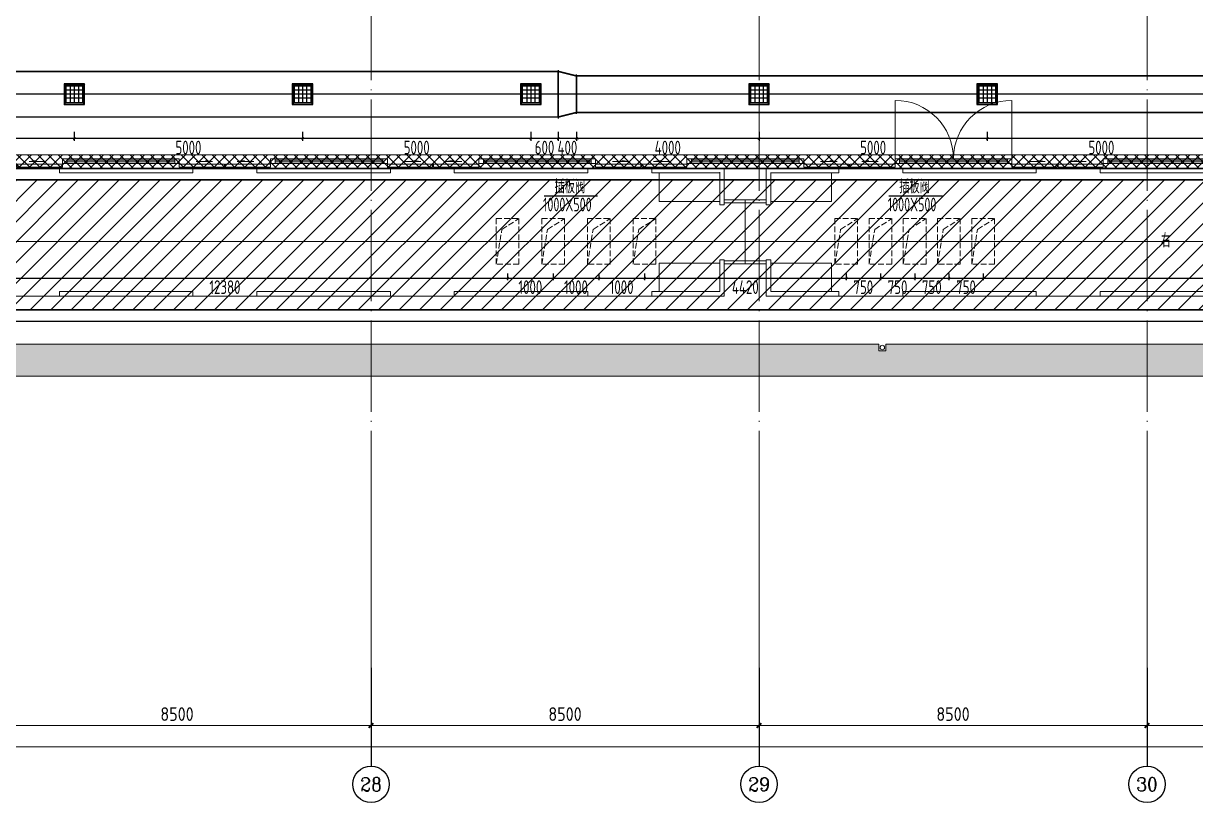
# Model space of a CAD drawing. Extents: x 4 to 13611208, y -605838 to 574722.
# Drawn here: x 13335282 to 13360960, y -28853 to -11785 of the extents above; entities that cross this region are included whole.
import ezdxf
from ezdxf.enums import TextEntityAlignment as Align

# ---------------------------------------------------------------- set-up
doc = ezdxf.new("R2010")
doc.units = 0
doc.header["$LTSCALE"] = 1000
doc.header["$MEASUREMENT"] = 0
for name, pattern in [('CENTER2', [28.575, 19.05, -3.175, 3.175, -3.175]), ('DASH', [0.35, 0.25, -0.1]), ('DOTE', [2.42, 2, -0.2, 0.02, -0.2])]:
    doc.linetypes.add(name, pattern=pattern)
for name, color, linetype in [('AXIS', 3, 'Continuous'), ('AXIS_TEXT', 7, 'Continuous'), ('DUCT-D-S中心线', 5, 'CENTER2'), ('DUCT-D-S标注', 7, 'Continuous'), ('DUCT-D-S法兰', 2, 'Continuous'), ('DUCT-D-S管', 130, 'Continuous'), ('DUCT-D-S管端线', 2, 'Continuous'), ('DUCT-D-S风口', 7, 'Continuous'), ('SDF-标注', 7, 'Continuous')]:
    doc.layers.add(name, color=color, linetype=linetype)
for name, color, linetype, lineweight in [('PSD', 8, 'Continuous', 5), ('SDF-风管', 3, 'Continuous', 20), ('STRAIN', 8, 'Continuous', 5), ('建筑底图', 8, 'Continuous', 13)]:
    doc.layers.add(name, color=color, linetype=linetype, lineweight=lineweight)
doc.styles.add('67', font='gbenor.shx', dxfattribs={"width": 0.7, "bigfont": 'hztxt.shx'})
doc.styles.add('_TCH_AXIS', font='COMPLEX', dxfattribs={"bigfont": 'GBCBIG'})
doc.styles.add('C', font='HZTXT_E', dxfattribs={"width": 0.7, "bigfont": 'HZTXT'})
doc.styles.add('COMPLEX', font='hztxt_e.shx', dxfattribs={"width": 0.6, "bigfont": 'HZTXT.shx'})
doc.styles.add('DIM_FONT', font='gbenor.shx', dxfattribs={"bigfont": 'gbcbig.shx'})
doc.styles.add('du', font='gbenor.shx', dxfattribs={"width": 0.8, "bigfont": 'hztxt.shx'})
doc.dimstyles.new('67', dxfattribs={"dimscale": 100, "dimtxt": 3, "dimasz": 0.5, "dimexe": 0.5, "dimexo": 2, "dimgap": 0.5, "dimtad": 2, "dimdec": 0, "dimrnd": 5, "dimzin": 0, "dimdsep": 46, "dimtxsty": 'du', "dimblk": 'ARCHTICK', "dimcen": 0, "dimdle": 0.5, "dimclrd": 256, "dimclre": 256, "dimclrt": 256, "dimazin": 0, "dimtfac": 1, "dimtdec": 0, "dimtix": 1, "dimtmove": 2, "dimatfit": 3, "dimfxl": 100, "dimtolj": 1, "dimtzin": 0, "dimlwd": -1, "dimlwe": -1, "dimarcsym": 0})
doc.dimstyles.new('_TCH_ARCH&&100', dxfattribs={"dimtxt": 300, "dimasz": 100, "dimexe": 100, "dimexo": 100, "dimgap": 100, "dimtad": 1, "dimdec": 0, "dimzin": 0, "dimdsep": 46, "dimtxsty": 'DIM_FONT', "dimblk": 'ARCHTICK', "dimcen": 0.09, "dimclrd": 3, "dimclre": 3, "dimclrt": 7, "dimaunit": 1, "dimazin": 2, "dimtfac": 1, "dimtdec": 0, "dimtix": 1, "dimtmove": 2, "dimatfit": 3, "dimfxl": 1, "dimtolj": 1, "dimtzin": 0, "dimlwd": 18, "dimlwe": 18, "dimarcsym": 0})

# ---------------------------------------------------------------- blocks, each defined once
blk = doc.blocks.new('A$C6AAC3FDD')
at = {"layer": 'STRAIN'}
for p, q in [((24861, 2800), (46741, 2800)), ((32176, 2700), (32176, 2800)), ((32176, 2800), (32176, 2700)), ((32176, 2700), (35101, 2700)), ((35101, 2800), (35101, 2700)), ((35101, 2700), (35101, 2800)), ((36501, 2800), (36501, 2700)), ((36501, 2700), (39426, 2700)), ((39426, 2700), (39426, 2800)), ((39426, 2800), (39426, 2700)), ((40826, 2800), (40826, 2700)), ((40826, 2700), (43751, 2700)), ((43751, 2800), (43751, 2700)), ((43751, 2700), (43751, 2800)), ((45151, 2800), (45151, 2700)), ((45151, 2700), (46641, 2700)), ((45310, 2700), (45310, 2073)), ((46641, 2700), (46641, 2000)), ((46641, 2700), (46641, 2699)), ((46641, 2700), (46641, 2699)), ((46741, 2799), (46741, 2800)), ((46741, 2799), (46741, 2000)), ((47661, 2800), (69541, 2800)), ((47661, 2800), (47661, 2000)), ((47762, 2700), (47761, 2699)), ((47761, 2699), (47761, 2000)), ((47762, 2700), (49251, 2700)), ((49087, 2073), (49087, 2700)), ((49251, 2800), (49251, 2700)), ((50651, 2800), (50651, 2700)), ((50651, 2700), (53576, 2700)), ((53576, 2700), (53576, 2800)), ((53576, 2800), (53576, 2700)), ((54976, 2700), (54976, 2800)), ((54976, 2800), (54976, 2700)), ((54976, 2700), (57901, 2700)), ((45310, 2073), (46641, 2073)), ((46741, 2093), (47201, 2093)), ((47201, 2093), (47201, 691)), ((47201, 2093), (47201, 691)), ((47201, 2093), (47201, 691)), ((47201, 2093), (47201, 691)), ((47661, 2093), (47201, 2093)), ((47761, 2073), (49087, 2073)), ((49087, 2073), (49087, 2073)), ((46641, 2000), (46741, 2000)), ((46741, 2026), (47201, 2026)), ((47661, 2026), (47201, 2026)), ((47761, 2000), (47661, 2000)), ((46641, 800), (46641, 84)), ((46641, 800), (46741, 800)), ((46741, 800), (46741, 0)), ((47661, 800), (47661, 0)), ((47761, 800), (47661, 800)), ((47761, 800), (47761, 100)), ((45310, 727), (46641, 727)), ((45310, 100), (45310, 727)), ((46741, 758), (47201, 758)), ((46741, 691), (47201, 691)), ((47661, 758), (47201, 758)), ((47661, 691), (47201, 691)), ((47761, 727), (49087, 727)), ((49087, 727), (49087, 100)), ((49087, 727), (49087, 727)), ((32176, 100), (35101, 100)), ((32176, 100), (32176, 0)), ((32176, 0), (32176, 100)), ((35101, 0), (35101, 100)), ((35101, 100), (35101, 0)), ((36501, 100), (39426, 100)), ((36501, 0), (36501, 100)), ((39426, 100), (39426, 0)), ((39426, 0), (39426, 100)), ((40826, 100), (43751, 100)), ((40826, 0), (40826, 100)), ((43751, 0), (43751, 100)), ((43751, 100), (43751, 0)), ((45151, 100), (46641, 100)), ((45151, 0), (45151, 100)), ((47762, 100), (47761, 100)), ((47762, 84), (47761, 85)), ((47762, 100), (49251, 100)), ((49251, 0), (49251, 100)), ((50651, 100), (53576, 100)), ((50651, 0), (50651, 100)), ((53576, 100), (53576, 0)), ((53576, 0), (53576, 100)), ((54976, 100), (57901, 100)), ((54976, 100), (54976, 0)), ((54976, 0), (54976, 100)), ((24861, 0), (46741, 0)), ((47661, 0), (69542, 0))]:
    blk.add_line(p, q, dxfattribs=at)
blk = doc.blocks.new('新块')
at = {"layer": 'PSD', "color": 8}
for p, q in [((-1630, 60), (-1270, 60)), ((-1270, 60), (-1418, 34)), ((-1418, 34), (-1418, 60)), ((-730, 60), (-582, 34)), ((-370, 60), (-730, 60)), ((-582, 34), (-582, 60))]:
    blk.add_line(p, q, dxfattribs=at)
for points in [[(-2000, 180), (-1010, 180), (-1010, 120), (-2000, 120)], [(0, 180), (-990, 180), (-990, 120), (0, 120)]]:
    blk.add_lwpolyline(points, close=True, dxfattribs=at)
for points in [[(-1418, 34), (-1418, 60), (-1270, 60)], [(-582, 34), (-582, 60), (-730, 60)]]:
    blk.add_solid(points, dxfattribs=at)
blk = doc.blocks.new('PSD')
at = {"layer": 'PSD', "color": 8}
for p, q in [((33323, 4268), (35682, 4268)), ((35682, 4235), (33323, 4235)), ((35682, 4201), (33323, 4201)), ((33323, 4168), (35682, 4168)), ((37883, 4268), (40242, 4268)), ((40242, 4235), (37883, 4235)), ((40242, 4201), (37883, 4201)), ((37883, 4168), (40242, 4168)), ((42443, 4268), (44802, 4268)), ((44802, 4235), (42443, 4235)), ((44802, 4201), (42443, 4201)), ((42443, 4168), (44802, 4168)), ((47003, 4268), (49362, 4268)), ((49362, 4235), (47003, 4235)), ((49362, 4201), (47003, 4201)), ((47003, 4168), (49362, 4168)), ((51462, 4168), (51462, 2888)), ((51563, 4268), (53922, 4268)), ((53922, 4235), (51563, 4235)), ((53922, 4201), (51563, 4201)), ((51563, 4168), (53922, 4168)), ((54022, 4168), (54022, 2888)), ((56123, 4268), (58482, 4268)), ((58482, 4235), (56123, 4235)), ((58482, 4201), (56123, 4201)), ((56123, 4168), (58482, 4168))]:
    blk.add_line(p, q, dxfattribs=at)
for points in [[(33222, 4168), (33323, 4168), (33323, 4268), (33222, 4268)], [(35682, 4168), (35782, 4168), (35782, 4268), (35682, 4268)], [(37782, 4168), (37883, 4168), (37883, 4268), (37782, 4268)], [(40242, 4168), (40342, 4168), (40342, 4268), (40242, 4268)], [(42342, 4168), (42443, 4168), (42443, 4268), (42342, 4268)], [(44802, 4168), (44902, 4168), (44902, 4268), (44802, 4268)], [(46902, 4168), (47003, 4168), (47003, 4268), (46902, 4268)], [(49362, 4168), (49462, 4168), (49462, 4268), (49362, 4268)], [(51462, 4168), (51563, 4168), (51563, 4268), (51462, 4268)], [(53922, 4168), (54022, 4168), (54022, 4268), (53922, 4268)], [(56022, 4168), (56123, 4168), (56123, 4268), (56022, 4268)]]:
    blk.add_lwpolyline(points, close=True, dxfattribs=at)
for centre, start, end in [((51462, 4168), 270, 0), ((54022, 4168), 180, 270)]:
    blk.add_arc(centre, 1280, start, end, dxfattribs=at)
at = {"color": 8}
for p in [(33222, 4168), (37782, 4168), (42342, 4168), (46902, 4168), (51462, 4168), (56022, 4168)]:
    blk.add_blockref('新块', p, dxfattribs=at)
blk = doc.blocks.new('_ArchTick')
at = {"color": 0, "linetype": 'ByBlock', "const_width": 0.4}
blk.add_lwpolyline([(-0.5, -0.5), (0.5, 0.5)], dxfattribs=at)
blk = doc.blocks.new('*D1319')
at = {"layer": 'AXIS', "color": 3, "lineweight": 18}
for p, q in [((13334397, -22465), (13334397, -27264)), ((13342897, -22465), (13342897, -27264)), ((13334397, -27164), (13342897, -27164))]:
    blk.add_line(p, q, dxfattribs=at)
at = {"layer": 'AXIS', "color": 3, "lineweight": 18, "xscale": 100, "yscale": 100, "zscale": 100, "rotation": 180}
blk.add_blockref('_ArchTick', (13334397, -27164), dxfattribs=at)
at = {"layer": 'AXIS', "color": 3, "lineweight": 18, "xscale": 100, "yscale": 100, "zscale": 100}
blk.add_blockref('_ArchTick', (13342897, -27164), dxfattribs=at)
at = {"layer": 'AXIS', "color": 7, "insert": (13338647, -26914), "char_height": 300, "attachment_point": 5, "style": 'DIM_FONT'}
blk.add_mtext('\\A1;8500', dxfattribs=at)
blk = doc.blocks.new('*D1327')
at = {"layer": 'AXIS', "color": 3, "lineweight": 18}
for p, q in [((13342897, -22465), (13342897, -27264)), ((13351397, -22465), (13351397, -27264)), ((13342897, -27164), (13351397, -27164))]:
    blk.add_line(p, q, dxfattribs=at)
at = {"layer": 'AXIS', "color": 3, "lineweight": 18, "xscale": 100, "yscale": 100, "zscale": 100, "rotation": 180}
blk.add_blockref('_ArchTick', (13342897, -27164), dxfattribs=at)
at = {"layer": 'AXIS', "color": 3, "lineweight": 18, "xscale": 100, "yscale": 100, "zscale": 100}
blk.add_blockref('_ArchTick', (13351397, -27164), dxfattribs=at)
at = {"layer": 'AXIS', "color": 7, "insert": (13347147, -26914), "char_height": 300, "attachment_point": 5, "style": 'DIM_FONT'}
blk.add_mtext('\\A1;8500', dxfattribs=at)
blk = doc.blocks.new('*D1326')
at = {"layer": 'AXIS', "color": 3, "lineweight": 18}
for p, q in [((13351397, -22465), (13351397, -27264)), ((13359897, -22465), (13359897, -27264)), ((13351397, -27164), (13359897, -27164))]:
    blk.add_line(p, q, dxfattribs=at)
at = {"layer": 'AXIS', "color": 3, "lineweight": 18, "xscale": 100, "yscale": 100, "zscale": 100, "rotation": 180}
blk.add_blockref('_ArchTick', (13351397, -27164), dxfattribs=at)
at = {"layer": 'AXIS', "color": 3, "lineweight": 18, "xscale": 100, "yscale": 100, "zscale": 100}
blk.add_blockref('_ArchTick', (13359897, -27164), dxfattribs=at)
at = {"layer": 'AXIS', "color": 7, "insert": (13355647, -26914), "char_height": 300, "attachment_point": 5, "style": 'DIM_FONT'}
blk.add_mtext('\\A1;8500', dxfattribs=at)
blk = doc.blocks.new('*D1325')
at = {"layer": 'AXIS', "color": 3, "lineweight": 18}
for p, q in [((13359897, -22465), (13359897, -27264)), ((13368397, -22465), (13368397, -27264)), ((13359897, -27164), (13368397, -27164))]:
    blk.add_line(p, q, dxfattribs=at)
at = {"layer": 'AXIS', "color": 3, "lineweight": 18, "xscale": 100, "yscale": 100, "zscale": 100, "rotation": 180}
blk.add_blockref('_ArchTick', (13359897, -27164), dxfattribs=at)
at = {"layer": 'AXIS', "color": 3, "lineweight": 18, "xscale": 100, "yscale": 100, "zscale": 100}
blk.add_blockref('_ArchTick', (13368397, -27164), dxfattribs=at)
at = {"layer": 'AXIS', "color": 7, "insert": (13364147, -26914), "char_height": 300, "attachment_point": 5, "style": 'DIM_FONT'}
blk.add_mtext('\\A1;8500', dxfattribs=at)
blk = doc.blocks.new('*D1318')
at = {"layer": 'AXIS', "color": 3, "lineweight": 18}
for p, q in [((13300397, -22465), (13300397, -27729)), ((13430397, -22465), (13430397, -27729)), ((13300397, -27629), (13430397, -27629))]:
    blk.add_line(p, q, dxfattribs=at)
at = {"layer": 'AXIS', "color": 3, "lineweight": 18, "xscale": 100, "yscale": 100, "zscale": 100, "rotation": 180}
blk.add_blockref('_ArchTick', (13300397, -27629), dxfattribs=at)
at = {"layer": 'AXIS', "color": 3, "lineweight": 18, "xscale": 100, "yscale": 100, "zscale": 100}
blk.add_blockref('_ArchTick', (13430397, -27629), dxfattribs=at)
at = {"layer": 'AXIS', "color": 7, "insert": (13365397, -27379), "char_height": 300, "attachment_point": 5, "style": 'DIM_FONT'}
blk.add_mtext('\\A1;130000', dxfattribs=at)
blk = doc.blocks.new('_AXISO')
blk.add_circle((0, 0), 0.5)
at = {"layer": 'AXIS_TEXT', "style": 'COMPLEX', "width": 1.041667}
blk.add_attdef('A', text='', height=0.56, dxfattribs=at).set_placement((-0.25, -0.28), (0.25, -0.28), align=Align.FIT)
blk = doc.blocks.new('*D530')
at = {"layer": 'DUCT-D-S标注', "transparency": 16777216}
for p, q in [((13361447, -14304), (13356347, -14304)), ((13356397, -14160), (13356397, -14354)), ((13361397, -14160), (13361397, -14354))]:
    blk.add_line(p, q, dxfattribs=at)
at = {"layer": 'DUCT-D-S标注', "transparency": 16777216, "xscale": 50, "yscale": 50, "zscale": 50, "rotation": 180}
blk.add_blockref('_ArchTick', (13356397, -14304), dxfattribs=at)
at = {"layer": 'DUCT-D-S标注', "transparency": 16777216, "xscale": 50, "yscale": 50, "zscale": 50}
blk.add_blockref('_ArchTick', (13361397, -14304), dxfattribs=at)
at = {"layer": 'DUCT-D-S标注', "transparency": 16777216, "insert": (13358897, -14504), "char_height": 300, "attachment_point": 5, "style": 'du'}
blk.add_mtext('\\A1;5000', dxfattribs=at)
blk = doc.blocks.new('*D531')
at = {"layer": 'DUCT-D-S标注', "transparency": 16777216}
for p, q in [((13356447, -14304), (13351347, -14304)), ((13351397, -14160), (13351397, -14354)), ((13356397, -14160), (13356397, -14354))]:
    blk.add_line(p, q, dxfattribs=at)
at = {"layer": 'DUCT-D-S标注', "transparency": 16777216, "xscale": 50, "yscale": 50, "zscale": 50, "rotation": 180}
blk.add_blockref('_ArchTick', (13351397, -14304), dxfattribs=at)
at = {"layer": 'DUCT-D-S标注', "transparency": 16777216, "xscale": 50, "yscale": 50, "zscale": 50}
blk.add_blockref('_ArchTick', (13356397, -14304), dxfattribs=at)
at = {"layer": 'DUCT-D-S标注', "transparency": 16777216, "insert": (13353897, -14504), "char_height": 300, "attachment_point": 5, "style": 'du'}
blk.add_mtext('\\A1;5000', dxfattribs=at)
blk = doc.blocks.new('*D532')
at = {"layer": 'DUCT-D-S标注', "transparency": 16777216}
for p, q in [((13351447, -14304), (13347349, -14304)), ((13347399, -14160), (13347399, -14354)), ((13351397, -14160), (13351397, -14354))]:
    blk.add_line(p, q, dxfattribs=at)
at = {"layer": 'DUCT-D-S标注', "transparency": 16777216, "xscale": 50, "yscale": 50, "zscale": 50, "rotation": 180}
blk.add_blockref('_ArchTick', (13347399, -14304), dxfattribs=at)
at = {"layer": 'DUCT-D-S标注', "transparency": 16777216, "xscale": 50, "yscale": 50, "zscale": 50}
blk.add_blockref('_ArchTick', (13351397, -14304), dxfattribs=at)
at = {"layer": 'DUCT-D-S标注', "transparency": 16777216, "insert": (13349398, -14504), "char_height": 300, "attachment_point": 5, "style": 'du'}
blk.add_mtext('\\A1;4000', dxfattribs=at)
blk = doc.blocks.new('*D533')
at = {"layer": 'DUCT-D-S标注', "transparency": 16777216}
for p, q in [((13346447, -14304), (13341347, -14304)), ((13341397, -14160), (13341397, -14354)), ((13346397, -14160), (13346397, -14354))]:
    blk.add_line(p, q, dxfattribs=at)
at = {"layer": 'DUCT-D-S标注', "transparency": 16777216, "xscale": 50, "yscale": 50, "zscale": 50, "rotation": 180}
blk.add_blockref('_ArchTick', (13341397, -14304), dxfattribs=at)
at = {"layer": 'DUCT-D-S标注', "transparency": 16777216, "xscale": 50, "yscale": 50, "zscale": 50}
blk.add_blockref('_ArchTick', (13346397, -14304), dxfattribs=at)
at = {"layer": 'DUCT-D-S标注', "transparency": 16777216, "insert": (13343897, -14504), "char_height": 300, "attachment_point": 5, "style": 'du'}
blk.add_mtext('\\A1;5000', dxfattribs=at)
blk = doc.blocks.new('*D534')
at = {"layer": 'DUCT-D-S标注', "transparency": 16777216}
for p, q in [((13341447, -14304), (13336347, -14304)), ((13336397, -14160), (13336397, -14354)), ((13341397, -14160), (13341397, -14354))]:
    blk.add_line(p, q, dxfattribs=at)
at = {"layer": 'DUCT-D-S标注', "transparency": 16777216, "xscale": 50, "yscale": 50, "zscale": 50, "rotation": 180}
blk.add_blockref('_ArchTick', (13336397, -14304), dxfattribs=at)
at = {"layer": 'DUCT-D-S标注', "transparency": 16777216, "xscale": 50, "yscale": 50, "zscale": 50}
blk.add_blockref('_ArchTick', (13341397, -14304), dxfattribs=at)
at = {"layer": 'DUCT-D-S标注', "transparency": 16777216, "insert": (13338897, -14504), "char_height": 300, "attachment_point": 5, "style": 'du'}
blk.add_mtext('\\A1;5000', dxfattribs=at)
blk = doc.blocks.new('*D535')
at = {"layer": 'DUCT-D-S标注', "transparency": 16777216}
for p, q in [((13336447, -14304), (13332348, -14304)), ((13332398, -14160), (13332398, -14354)), ((13336397, -14160), (13336397, -14354))]:
    blk.add_line(p, q, dxfattribs=at)
at = {"layer": 'DUCT-D-S标注', "transparency": 16777216, "xscale": 50, "yscale": 50, "zscale": 50, "rotation": 180}
blk.add_blockref('_ArchTick', (13332398, -14304), dxfattribs=at)
at = {"layer": 'DUCT-D-S标注', "transparency": 16777216, "xscale": 50, "yscale": 50, "zscale": 50}
blk.add_blockref('_ArchTick', (13336397, -14304), dxfattribs=at)
at = {"layer": 'DUCT-D-S标注', "transparency": 16777216, "insert": (13334398, -14504), "char_height": 300, "attachment_point": 5, "style": 'du'}
blk.add_mtext('\\A1;4000', dxfattribs=at)
blk = doc.blocks.new('*D611')
at = {"layer": 'SDF-标注', "ltscale": 0.5, "transparency": 16777216}
for p, q in [((13333457, -17362), (13345937, -17362)), ((13333507, -17260), (13333507, -17412)), ((13345887, -17260), (13345887, -17412))]:
    blk.add_line(p, q, dxfattribs=at)
at = {"layer": 'SDF-标注', "ltscale": 0.5, "transparency": 16777216, "xscale": 50, "yscale": 50, "zscale": 50, "rotation": 180}
blk.add_blockref('_ArchTick', (13333507, -17362), dxfattribs=at)
at = {"layer": 'SDF-标注', "ltscale": 0.5, "transparency": 16777216, "xscale": 50, "yscale": 50, "zscale": 50}
blk.add_blockref('_ArchTick', (13345887, -17362), dxfattribs=at)
at = {"layer": 'SDF-标注', "ltscale": 0.5, "transparency": 16777216, "insert": (13339697, -17562), "char_height": 300, "attachment_point": 5, "style": 'du'}
blk.add_mtext('\\A1;12380', dxfattribs=at)
blk = doc.blocks.new('*D612')
at = {"layer": 'SDF-标注', "ltscale": 0.5, "transparency": 16777216}
for p, q in [((13345837, -17362), (13346937, -17362)), ((13345887, -17260), (13345887, -17412)), ((13346887, -17260), (13346887, -17412))]:
    blk.add_line(p, q, dxfattribs=at)
at = {"layer": 'SDF-标注', "ltscale": 0.5, "transparency": 16777216, "xscale": 50, "yscale": 50, "zscale": 50, "rotation": 180}
blk.add_blockref('_ArchTick', (13345887, -17362), dxfattribs=at)
at = {"layer": 'SDF-标注', "ltscale": 0.5, "transparency": 16777216, "xscale": 50, "yscale": 50, "zscale": 50}
blk.add_blockref('_ArchTick', (13346887, -17362), dxfattribs=at)
at = {"layer": 'SDF-标注', "ltscale": 0.5, "transparency": 16777216, "insert": (13346387, -17562), "char_height": 300, "attachment_point": 5, "style": 'du'}
blk.add_mtext('\\A1;1000', dxfattribs=at)
blk = doc.blocks.new('*D613')
at = {"layer": 'SDF-标注', "ltscale": 0.5, "transparency": 16777216}
for p, q in [((13346837, -17362), (13347937, -17362)), ((13346887, -17260), (13346887, -17412)), ((13347887, -17260), (13347887, -17412))]:
    blk.add_line(p, q, dxfattribs=at)
at = {"layer": 'SDF-标注', "ltscale": 0.5, "transparency": 16777216, "xscale": 50, "yscale": 50, "zscale": 50, "rotation": 180}
blk.add_blockref('_ArchTick', (13346887, -17362), dxfattribs=at)
at = {"layer": 'SDF-标注', "ltscale": 0.5, "transparency": 16777216, "xscale": 50, "yscale": 50, "zscale": 50}
blk.add_blockref('_ArchTick', (13347887, -17362), dxfattribs=at)
at = {"layer": 'SDF-标注', "ltscale": 0.5, "transparency": 16777216, "insert": (13347387, -17562), "char_height": 300, "attachment_point": 5, "style": 'du'}
blk.add_mtext('\\A1;1000', dxfattribs=at)
blk = doc.blocks.new('*D614')
at = {"layer": 'SDF-标注', "ltscale": 0.5, "transparency": 16777216}
for p, q in [((13347837, -17362), (13348937, -17362)), ((13347887, -17260), (13347887, -17412)), ((13348887, -17260), (13348887, -17412))]:
    blk.add_line(p, q, dxfattribs=at)
at = {"layer": 'SDF-标注', "ltscale": 0.5, "transparency": 16777216, "xscale": 50, "yscale": 50, "zscale": 50, "rotation": 180}
blk.add_blockref('_ArchTick', (13347887, -17362), dxfattribs=at)
at = {"layer": 'SDF-标注', "ltscale": 0.5, "transparency": 16777216, "xscale": 50, "yscale": 50, "zscale": 50}
blk.add_blockref('_ArchTick', (13348887, -17362), dxfattribs=at)
at = {"layer": 'SDF-标注', "ltscale": 0.5, "transparency": 16777216, "insert": (13348387, -17562), "char_height": 300, "attachment_point": 5, "style": 'du'}
blk.add_mtext('\\A1;1000', dxfattribs=at)
blk = doc.blocks.new('*D615')
at = {"layer": 'SDF-标注', "ltscale": 0.5, "transparency": 16777216}
for p, q in [((13348837, -17362), (13353357, -17362)), ((13348887, -17260), (13348887, -17412)), ((13353307, -17260), (13353307, -17412))]:
    blk.add_line(p, q, dxfattribs=at)
at = {"layer": 'SDF-标注', "ltscale": 0.5, "transparency": 16777216, "xscale": 50, "yscale": 50, "zscale": 50, "rotation": 180}
blk.add_blockref('_ArchTick', (13348887, -17362), dxfattribs=at)
at = {"layer": 'SDF-标注', "ltscale": 0.5, "transparency": 16777216, "xscale": 50, "yscale": 50, "zscale": 50}
blk.add_blockref('_ArchTick', (13353307, -17362), dxfattribs=at)
at = {"layer": 'SDF-标注', "ltscale": 0.5, "transparency": 16777216, "insert": (13351097, -17562), "char_height": 300, "attachment_point": 5, "style": 'du'}
blk.add_mtext('\\A1;4420', dxfattribs=at)
blk = doc.blocks.new('*D616')
at = {"layer": 'SDF-标注', "ltscale": 0.5, "transparency": 16777216}
for p, q in [((13353257, -17362), (13354107, -17362)), ((13353307, -17260), (13353307, -17412)), ((13354057, -17260), (13354057, -17412))]:
    blk.add_line(p, q, dxfattribs=at)
at = {"layer": 'SDF-标注', "ltscale": 0.5, "transparency": 16777216, "xscale": 50, "yscale": 50, "zscale": 50, "rotation": 180}
blk.add_blockref('_ArchTick', (13353307, -17362), dxfattribs=at)
at = {"layer": 'SDF-标注', "ltscale": 0.5, "transparency": 16777216, "xscale": 50, "yscale": 50, "zscale": 50}
blk.add_blockref('_ArchTick', (13354057, -17362), dxfattribs=at)
at = {"layer": 'SDF-标注', "ltscale": 0.5, "transparency": 16777216, "insert": (13353682, -17562), "char_height": 300, "attachment_point": 5, "style": 'du'}
blk.add_mtext('\\A1;750', dxfattribs=at)
blk = doc.blocks.new('*D617')
at = {"layer": 'SDF-标注', "ltscale": 0.5, "transparency": 16777216}
for p, q in [((13354007, -17362), (13354857, -17362)), ((13354057, -17260), (13354057, -17412)), ((13354807, -17260), (13354807, -17412))]:
    blk.add_line(p, q, dxfattribs=at)
at = {"layer": 'SDF-标注', "ltscale": 0.5, "transparency": 16777216, "xscale": 50, "yscale": 50, "zscale": 50, "rotation": 180}
blk.add_blockref('_ArchTick', (13354057, -17362), dxfattribs=at)
at = {"layer": 'SDF-标注', "ltscale": 0.5, "transparency": 16777216, "xscale": 50, "yscale": 50, "zscale": 50}
blk.add_blockref('_ArchTick', (13354807, -17362), dxfattribs=at)
at = {"layer": 'SDF-标注', "ltscale": 0.5, "transparency": 16777216, "insert": (13354432, -17562), "char_height": 300, "attachment_point": 5, "style": 'du'}
blk.add_mtext('\\A1;750', dxfattribs=at)
blk = doc.blocks.new('*D618')
at = {"layer": 'SDF-标注', "ltscale": 0.5, "transparency": 16777216}
for p, q in [((13354757, -17362), (13355607, -17362)), ((13354807, -17260), (13354807, -17412)), ((13355557, -17260), (13355557, -17412))]:
    blk.add_line(p, q, dxfattribs=at)
at = {"layer": 'SDF-标注', "ltscale": 0.5, "transparency": 16777216, "xscale": 50, "yscale": 50, "zscale": 50, "rotation": 180}
blk.add_blockref('_ArchTick', (13354807, -17362), dxfattribs=at)
at = {"layer": 'SDF-标注', "ltscale": 0.5, "transparency": 16777216, "xscale": 50, "yscale": 50, "zscale": 50}
blk.add_blockref('_ArchTick', (13355557, -17362), dxfattribs=at)
at = {"layer": 'SDF-标注', "ltscale": 0.5, "transparency": 16777216, "insert": (13355182, -17562), "char_height": 300, "attachment_point": 5, "style": 'du'}
blk.add_mtext('\\A1;750', dxfattribs=at)
blk = doc.blocks.new('*D619')
at = {"layer": 'SDF-标注', "ltscale": 0.5, "transparency": 16777216}
for p, q in [((13355507, -17362), (13356357, -17362)), ((13355557, -17260), (13355557, -17412)), ((13356307, -17260), (13356307, -17412))]:
    blk.add_line(p, q, dxfattribs=at)
at = {"layer": 'SDF-标注', "ltscale": 0.5, "transparency": 16777216, "xscale": 50, "yscale": 50, "zscale": 50, "rotation": 180}
blk.add_blockref('_ArchTick', (13355557, -17362), dxfattribs=at)
at = {"layer": 'SDF-标注', "ltscale": 0.5, "transparency": 16777216, "xscale": 50, "yscale": 50, "zscale": 50}
blk.add_blockref('_ArchTick', (13356307, -17362), dxfattribs=at)
at = {"layer": 'SDF-标注', "ltscale": 0.5, "transparency": 16777216, "insert": (13355932, -17562), "char_height": 300, "attachment_point": 5, "style": 'du'}
blk.add_mtext('\\A1;750', dxfattribs=at)
blk = doc.blocks.new('*D620')
at = {"layer": 'SDF-标注', "ltscale": 0.5, "transparency": 16777216}
for p, q in [((13356257, -17362), (13368737, -17362)), ((13356307, -17260), (13356307, -17412)), ((13368687, -17260), (13368687, -17412))]:
    blk.add_line(p, q, dxfattribs=at)
at = {"layer": 'SDF-标注', "ltscale": 0.5, "transparency": 16777216, "xscale": 50, "yscale": 50, "zscale": 50, "rotation": 180}
blk.add_blockref('_ArchTick', (13356307, -17362), dxfattribs=at)
at = {"layer": 'SDF-标注', "ltscale": 0.5, "transparency": 16777216, "xscale": 50, "yscale": 50, "zscale": 50}
blk.add_blockref('_ArchTick', (13368687, -17362), dxfattribs=at)
at = {"layer": 'SDF-标注', "ltscale": 0.5, "transparency": 16777216, "insert": (13362497, -17562), "char_height": 300, "attachment_point": 5, "style": 'du'}
blk.add_mtext('\\A1;12380', dxfattribs=at)
blk = doc.blocks.new('*D673')
at = {"layer": 'DUCT-D-S标注', "transparency": 16777216}
for p, q in [((13346999, -14304), (13346949, -14304)), ((13346999, -14160), (13346999, -14354)), ((13347399, -14304), (13346999, -14304)), ((13347399, -14160), (13347399, -14354)), ((13347399, -14304), (13347449, -14304))]:
    blk.add_line(p, q, dxfattribs=at)
at = {"layer": 'DUCT-D-S标注', "transparency": 16777216, "xscale": 50, "yscale": 50, "zscale": 50}
blk.add_blockref('_ArchTick', (13346999, -14304), dxfattribs=at)
at = {"layer": 'DUCT-D-S标注', "transparency": 16777216, "xscale": 50, "yscale": 50, "zscale": 50, "rotation": 180}
blk.add_blockref('_ArchTick', (13347399, -14304), dxfattribs=at)
at = {"layer": 'DUCT-D-S标注', "transparency": 16777216, "insert": (13347199, -14504), "char_height": 300, "attachment_point": 5, "style": 'du'}
blk.add_mtext('\\A1;400', dxfattribs=at)
blk = doc.blocks.new('*D674')
at = {"layer": 'DUCT-D-S标注', "transparency": 16777216}
for p, q in [((13347049, -14304), (13346347, -14304)), ((13346397, -14160), (13346397, -14354)), ((13346999, -14160), (13346999, -14354))]:
    blk.add_line(p, q, dxfattribs=at)
at = {"layer": 'DUCT-D-S标注', "transparency": 16777216, "xscale": 50, "yscale": 50, "zscale": 50, "rotation": 180}
blk.add_blockref('_ArchTick', (13346397, -14304), dxfattribs=at)
at = {"layer": 'DUCT-D-S标注', "transparency": 16777216, "xscale": 50, "yscale": 50, "zscale": 50}
blk.add_blockref('_ArchTick', (13346999, -14304), dxfattribs=at)
at = {"layer": 'DUCT-D-S标注', "transparency": 16777216, "insert": (13346698, -14504), "char_height": 300, "attachment_point": 5, "style": 'du'}
blk.add_mtext('\\A1;600', dxfattribs=at)
blk = doc.blocks.new('A$C321F08AF')
at = {"layer": '建筑底图', "color": 0, "linetype": 'DASH', "ltscale": 0.5}
for points in [[(-27760, -2450), (-27760, -3450), (-28260, -3450), (-28260, -2450)], [(-26760, -2450), (-26760, -3450), (-27260, -3450), (-27260, -2450)], [(-25760, -2450), (-25760, -3450), (-26260, -3450), (-26260, -2450)], [(-24760, -2450), (-24760, -3450), (-25260, -3450), (-25260, -2450)], [(-20340, -2450), (-20340, -3450), (-20840, -3450), (-20840, -2450)], [(-19590, -2450), (-19590, -3450), (-20090, -3450), (-20090, -2450)], [(-18840, -2450), (-18840, -3450), (-19340, -3450), (-19340, -2450)], [(-18090, -2450), (-18090, -3450), (-18590, -3450), (-18590, -2450)], [(-17340, -2450), (-17340, -3450), (-17840, -3450), (-17840, -2450)]]:
    blk.add_lwpolyline(points, close=True, dxfattribs=at)
for points in [[(-28260, -3450), (-28133, -2686), (-27760, -2450)], [(-27260, -3450), (-27133, -2686), (-26760, -2450)], [(-26260, -3450), (-26133, -2686), (-25760, -2450)], [(-25260, -3450), (-25133, -2686), (-24760, -2450)], [(-20840, -3450), (-20713, -2686), (-20340, -2450)], [(-20090, -3450), (-19963, -2686), (-19590, -2450)], [(-19340, -3450), (-19213, -2686), (-18840, -2450)], [(-18590, -3450), (-18463, -2686), (-18090, -2450)], [(-17840, -3450), (-17713, -2686), (-17340, -2450)]]:
    blk.add_lwpolyline(points, dxfattribs=at)
blk = doc.blocks.new('$风口$00000107')
for p, q in [((100, 100), (-100, 100)), ((-100, 100), (-88, 88)), ((-100, 100), (-100, -100)), ((88, 88), (-88, 88)), ((-88, 88), (-88, -88)), ((-88, 88), (-80, 80)), ((-80, 80), (80, 80)), ((-80, -80), (-80, 80)), ((80, 40), (-80, 40)), ((-40, 80), (-40, -80)), ((0, 80), (0, -80)), ((40, 80), (40, -80)), ((80, 80), (88, 88)), ((80, 80), (80, -80)), ((100, 100), (88, 88)), ((88, -88), (88, 88)), ((100, -100), (100, 100)), ((-100, -100), (-88, -88)), ((-100, -100), (100, -100)), ((-88, -88), (-80, -80)), ((88, -88), (-88, -88)), ((80, 0), (-80, 0)), ((80, -40), (-80, -40)), ((-80, -80), (80, -80)), ((80, -80), (88, -88)), ((100, -100), (88, -88))]:
    blk.add_line(p, q)

msp = doc.modelspace()

# ---------------------------------------------------------------- hatches: boundary and pattern name
at = {"layer": '建筑底图'}
h = msp.add_hatch(dxfattribs=at)
h.set_pattern_fill('钢筋混凝土', color=8, scale=100, style=0)
h.set_pattern_definition([(45, (793255.26, 9e-08), (-176.7766953, 176.7766953), []), (50, (793255.26, 9e-08), (717.260183, -62.752135), [75, -825]), (355, (793255.26, 9e-08), (-138.751334, 752.192134), [60, -660]), (100.4514, (793315, -5.2), (578.50938, 689.439542), [63.74019, -701.14211]), (46.1842, (793255.26, 200), (1067.24105, -165.519014), [112.5, -1237.5]), (96.6356, (793344.2, 186.2), (934.662706, 974.11787), [95.61029, -1051.713]), (351.1842, (793255.3, 200), (934.661945, 974.1186), [90, -990]), (21, (793355.26, 150), (596.907052, -402.61889), [75, -825]), (326, (793355.26, 150), (243.31533, 725.150045), [60, -660]), (71.4514, (793405, 116.45), (840.22263, 322.530497), [63.74019, -701.14211]), (37.5, (793255.26, 9e-08), (12.1598553, 332.893854), [0, -652, 0, -670, 0, -662.5]), (7.5, (793255.26, 9e-08), (263.069537, 394.411712), [0, -382, 0, -637, 0, -252.5]), (327.5, (793032.26, 9e-08), (533.822436, -22.554872), [0, -250, 0, -780, 0, -1035]), (317.5, (792932.26, 9e-08), (583.18617, 100.104982), [0, -325, 0, -518, 0, -735])])
h.paths.add_polyline_path([(13122497.4, -13710.3), (13121697.4, -13710.3), (13121697.4, -15460.3), (13121787.4, -17303.4), (13122586.5, -17265.7), (13122497.4, -15440.7)])
h.paths.add_polyline_path([(13121697.4, -4210.3), (13122497.4, -4210.3), (13122497.4, -2478.9), (13122573.5, -843.5), (13121774.4, -806.3), (13121697.4, -2460.3)])
h.paths.add_polyline_path([(13168947.4, -21010.3), (13168947.4, -21710.3), (13207597.4, -21710.3), (13207597.4, -20160.3), (13281197.4, -20160.3), (13281197.4, -19460.3), (13206897.4, -19460.3), (13206897.4, -21010.3)])
h.paths.add_polyline_path([(13168947.4, 3789.7), (13168947.4, 3089.7), (13206897.4, 3089.7), (13206897.4, 1539.7), (13281197.4, 1539.7), (13281197.4, 2239.7), (13207597.4, 2239.7), (13207597.4, 3789.7)])
h.paths.add_polyline_path([(13473697.4, -4551.4), (13472897.4, -4551.4), (13472897.4, -13160.3), (13473697.4, -13160.3)])
h.paths.add_polyline_path([(13473697.4, 2261.9), (13472897.4, 2261.9), (13472897.4, 2248.6), (13473697.4, 2248.6)])
h.paths.add_polyline_path([(13354022.4, 889.7), (13354022.4, 1039.7), (13354172.4, 1039.7), (13354172.4, 889.7), (13376672.4, 889.7), (13376672.4, 1039.7), (13376822.4, 1039.7), (13376822.4, 889.7), (13398547.4, 889.7), (13398547.4, 1039.7), (13398697.4, 1039.7), (13398697.4, 889.7), (13422497.4, 889.7), (13422497.4, 1089.7), (13453297.4, 1089.7), (13453297.4, 1789.7), (13421797.4, 1789.7), (13421797.4, 1589.7), (13349146.3, 1589.7), (13349146.3, 889.7)])
h.paths.add_polyline_path([(13332922.4, 889.7), (13332922.4, 1039.7), (13333072.4, 1039.7), (13333072.4, 889.7), (13349146.3, 889.7), (13349146.3, 1589.7), (13311597.4, 1589.7), (13311597.4, 889.7)])
h.paths.add_polyline_path([(13332922.4, -18960.3), (13332922.4, -18810.3), (13311597.4, -18810.3), (13311597.4, -19510.3), (13349146.3, -19510.3), (13349146.3, -18810.3), (13333072.4, -18810.3), (13333072.4, -18960.3)])
h.paths.add_polyline_path([(13376672.4, -18960.3), (13376672.4, -18810.3), (13354172.4, -18810.3), (13354172.4, -18960.3), (13354022.4, -18960.3), (13354022.4, -18810.3), (13349146.3, -18810.3), (13349146.3, -19510.3), (13438197.4, -19510.3), (13438197.4, -19710.3), (13453297.4, -19710.3), (13453297.4, -19010.3), (13438897.4, -19010.3), (13438897.4, -18810.3), (13436422.6, -18810.3), (13436422.6, -18960.3), (13436272.6, -18960.3), (13436272.6, -18810.3), (13433472, -18810.3), (13433472, -18960.3), (13433322, -18960.3), (13433322, -18810.3), (13430973.4, -18810.3), (13430973.4, -18960.3), (13430823.4, -18960.3), (13430823.4, -18810.3), (13420572.4, -18810.3), (13420572.4, -18960.3), (13420422.4, -18960.3), (13420422.4, -18810.3), (13376822.4, -18810.3), (13376822.4, -18960.3)])
at = {"layer": '建筑底图', "lineweight": -3}
h = msp.add_hatch(dxfattribs=at)
h.set_pattern_fill('ANSI37', color=8, scale=100, style=0)
h.set_pattern_definition([(45, (793255.26, 9e-08), (-112.2532016, 112.2532015), []), (135, (793255.26, 9e-08), (-112.2532015, -112.2532016), [])])
h.paths.add_polyline_path([(13305897.4, -11960.3), (13305897.4, -14660.3), (13441897.4, -14660.3), (13441897.4, -11960.3), (13442397.4, -11960.3), (13442397.4, -14960.3), (13305397.4, -14960.3), (13305397.4, -11960.3)])
at = {"layer": '建筑底图', "linetype": 'DASH'}
h = msp.add_hatch(dxfattribs=at)
h.set_pattern_fill('ANSI31', color=8, scale=200, style=0)
h.set_pattern_definition([(45, (793255.26, 9e-08), (-224.506403, 224.506403), [])])
h.paths.add_polyline_path([(13274397.4, -15210.3), (13455372.4, -15210.3), (13455372.4, -18060.3), (13274397.4, -18060.3)])

# ---------------------------------------------------------------- linework, layer by layer
at = {"layer": 'AXIS'}
for p, q in [((13342897.4, -25898), (13342897.4, -28052.5)), ((13351397.4, -25898), (13351397.4, -28052.5)), ((13359897.4, -25898), (13359897.4, -28052.5))]:
    msp.add_line(p, q, dxfattribs=at)
at = {"layer": 'DUCT-D-S中心线'}
for p, q in [((13346998.9, -13335.3), (13332398.5, -13335.3)), ((13347399.1, -13335.3), (13346999.1, -13335.3)), ((13362039.4, -13335.3), (13347399.3, -13335.3))]:
    msp.add_line(p, q, dxfattribs=at)
at = {"layer": 'DUCT-D-S法兰'}
for p, q in [((13346999, -12805.3), (13346999, -13865.3)), ((13347399.2, -13765.3), (13347399.2, -12905.3))]:
    msp.add_line(p, q, dxfattribs=at)
at = {"layer": 'DUCT-D-S法兰', "color": 18, "true_color": 0x000000}
for p in [(13346998.9, -13335.3, 3950), (13346999.1, -13335.3, 3950), (13347399.1, -13335.3, 3950), (13347399.3, -13335.3, 3950)]:
    msp.add_point(p, dxfattribs=at)
at = {"layer": 'DUCT-D-S管', "const_width": 35}
for points in [[(13346998.9, -12835.3), (13332398.5, -12835.3)], [(13346998.9, -13835.3), (13346998.9, -12835.3)], [(13347399.1, -12935.3), (13346999.1, -12835.3)], [(13362039.4, -12935.3), (13347399.3, -12935.3)], [(13347399.3, -12935.3), (13347399.3, -13735.3)], [(13332398.5, -13835.3), (13346998.9, -13835.3)], [(13347399.1, -13735.3), (13346999.1, -13835.3)], [(13347399.3, -13735.3), (13362039.4, -13735.3)]]:
    msp.add_lwpolyline(points, dxfattribs=at)
at = {"layer": 'DUCT-D-S管', "color": 18, "true_color": 0x000000}
for p in [(13346999.1, -13335.3, 3950), (13347399.1, -13335.3, 3950)]:
    msp.add_point(p, dxfattribs=at)
at = {"layer": 'DUCT-D-S管端线'}
for p, q in [((13346999.1, -12835.3), (13346999.1, -13835.3)), ((13347399.1, -13735.3), (13347399.1, -12935.3))]:
    msp.add_line(p, q, dxfattribs=at)
at = {"layer": 'SDF-标注', "ltscale": 0.5}
for p, q in [((13346686.6, -15560.8), (13347861.9, -15560.8)), ((13354238.8, -15560.8), (13355414.1, -15560.8))]:
    msp.add_line(p, q, dxfattribs=at)
at = {"layer": 'SDF-风管', "const_width": 35}
for points, elevation in [([(13455221.7, -14959.3), (13455622.1, -14959.3), (13455622.1, -18310.3), (13310397.1, -18310.3), (13310397.1, -18960.3), (13270747.1, -18960.3), (13270747.1, -14960.5)], 8250), ([(13271322.1, -15210.3), (13270997.1, -15210.3), (13270997.1, -18710.3), (13310147.1, -18710.3), (13310147.1, -18060.3), (13455372.1, -18060.3), (13455372.1, -15210.3), (13455221.7, -15210.3)], 4115), ([(13426247.5, -15210.3), (13321547.3, -15210.3)], 8250)]:
    msp.add_lwpolyline(points, dxfattribs=dict(at, elevation=elevation))
msp.add_lwpolyline([(13321547.3, -14960.2), (13426247.5, -14960.2)], dxfattribs=at)
at = {"layer": '建筑底图', "color": 8, "linetype": 'DOTE'}
for p, q in [((13342897.4, -22710.3), (13342897.4, 3889.7)), ((13351397.4, -22710.3), (13351397.4, 3889.7)), ((13359897.4, -22710.3), (13359897.4, 3889.7)), ((13333072.4, -18810.3), (13354022.4, -18810.3)), ((13354172.4, -18810.3), (13376672.4, -18810.3))]:
    msp.add_line(p, q, dxfattribs=at)
at = {"layer": '建筑底图', "color": 8, "linetype": 'DASH'}
for p, q in [((13270997.4, -14960.3), (13455622.4, -14960.3)), ((13270997.4, -15210.3), (13455372.4, -15210.3)), ((13310147.4, -18060.3), (13455372.4, -18060.3)), ((13310397.4, -18310.3), (13455622.4, -18310.3))]:
    msp.add_line(p, q, dxfattribs=at)
at = {"layer": '建筑底图', "color": 8}
for p, q in [((13443897.4, -14960.3), (13303897.4, -14960.3)), ((13333072.4, -18810.3), (13354022.4, -18810.3)), ((13354172.4, -18810.3), (13376672.4, -18810.3)), ((13311597.4, -19510.3), (13438197.4, -19510.3))]:
    msp.add_line(p, q, dxfattribs=at)
msp.add_lwpolyline([(13305897.4, -11960.3), (13305897.4, -14660.3), (13441897.4, -14660.3), (13441897.4, -11960.3), (13442397.4, -11960.3), (13442397.4, -14960.3), (13305397.4, -14960.3), (13305397.4, -11960.3)], close=True, dxfattribs=at)
at = {"layer": '建筑底图', "color": 8, "ltscale": 0.1, "flags": 128}
msp.add_lwpolyline([(13237043.5, -16573), (13238043.5, -16570.4), (13239043.5, -16568.3), (13240043.5, -16566.4), (13241043.5, -16564.9), (13242043.5, -16563.6), (13243043.5, -16562.6), (13244043.5, -16561.8), (13245043.5, -16561.3), (13246043.5, -16560.8), (13247043.5, -16560.6), (13248043.5, -16560.4), (13249043.5, -16560.3), (13250043.5, -16560.3), (13251043.5, -16560.3), (13468504, -16560.3)], dxfattribs=at)
at = {"layer": '建筑底图', "color": 8}
msp.add_lwpolyline([(13354022.4, -18810.3), (13354022.4, -18960.3), (13354172.4, -18960.3), (13354172.4, -18810.3)], dxfattribs=at)
msp.add_circle((13354097.4, -18885.3), 50, dxfattribs=at)

# ---------------------------------------------------------------- block references
at = {"layer": 'AXIS'}
ref = msp.add_blockref('_AXISO', (13342897.4, -28452.5), dxfattribs=dict(at, xscale=800, yscale=800, zscale=2400))
ref.add_attrib('A', '28', dxfattribs={"layer": 'AXIS_TEXT', "height": 294.28, "style": '_TCH_AXIS'}).set_placement((13342659.1, -28599.6), (13343135.6, -28599.6), align=Align.FIT)
ref = msp.add_blockref('_AXISO', (13351397.4, -28452.5), dxfattribs=dict(at, xscale=800, yscale=800, zscale=2400))
ref.add_attrib('A', '29', dxfattribs={"layer": 'AXIS_TEXT', "height": 294.28, "style": '_TCH_AXIS'}).set_placement((13351159.1, -28599.6), (13351635.6, -28599.6), align=Align.FIT)
ref = msp.add_blockref('_AXISO', (13359897.4, -28452.5), dxfattribs=dict(at, xscale=800, yscale=800, zscale=2400))
ref.add_attrib('A', '30', dxfattribs={"layer": 'AXIS_TEXT', "height": 300.65, "style": '_TCH_AXIS'}).set_placement((13359661.1, -28602.8), (13360133.6, -28602.8), align=Align.FIT)
at = {"layer": 'DUCT-D-S风口', "xscale": 2.25, "yscale": 2.25}
for p in [(13336397.1, -13335.3, 3550), (13341397.1, -13335.3, 3550), (13346397.1, -13335.3, 3550), (13351397.1, -13335.3, 3550), (13356397.1, -13335.3, 3550)]:
    msp.add_blockref('$风口$00000107', p, dxfattribs=at)
at = {"layer": 'SDF-标注', "ltscale": 0.5}
msp.add_blockref('A$C321F08AF', (13373897.1, -13610.3), dxfattribs=at)
at = {"layer": '建筑底图', "color": 8, "xscale": -1, "rotation": 180}
msp.add_blockref('PSD', (13302915, -10582.2), dxfattribs=at)
at = {"layer": '建筑底图', "color": 8, "ltscale": 10, "xscale": -1, "rotation": 180}
msp.add_blockref('A$C6AAC3FDD', (13303895.9, -14960.3), dxfattribs=at)

# ---------------------------------------------------------------- texts
at = {"layer": 'SDF-标注', "ltscale": 0.5, "style": '67', "width": 0.75}
for s, p in [('插板阀', (13346915.7, -15507)), ('插板阀', (13354467.9, -15507)), ('1000X500', (13346665.3, -15901.7)), ('1000X500', (13354217.5, -15901.7))]:
    msp.add_text(s, height=300, dxfattribs=at).set_placement(p)
at = {"layer": '建筑底图', "color": 8, "linetype": 'DASH', "style": 'C', "width": 0.7}
msp.add_text('右', height=300, dxfattribs=at).set_placement((13360200.6, -16690.1))

# ---------------------------------------------------------------- dimensions: what is measured, and where the dimension line sits
at = {"layer": 'AXIS'}
for p1, p2, distance, picture, middle in [((13300397.4, -22365.2), (13430397.4, -22365.2), -5263.8, '*D1318', (13365397.4, -27379)), ((13334397.4, -22365.2), (13342897.4, -22365.2), -4799.2, '*D1319', (13338647.4, -26914.5)), ((13342897.4, -22365.2), (13351397.4, -22365.2), -4799.2, '*D1327', (13347147.4, -26914.5)), ((13351397.4, -22365.2), (13359897.4, -22365.2), -4799.2, '*D1326', (13355647.4, -26914.5)), ((13359897.4, -22365.2), (13368397.4, -22365.2), -4799.2, '*D1325', (13364147.4, -26914.5))]:
    dim = msp.add_aligned_dim(p1=p1, p2=p2, distance=distance, dimstyle='_TCH_ARCH&&100', dxfattribs=at)
    dim.commit()
    dim.dimension.update_dxf_attribs({"geometry": picture, "text_midpoint": middle})
at = {"layer": 'DUCT-D-S标注'}
for base, p1, p2, picture, middle in [((13332398.5, -14304, -3550), (13336397.1, -13960.3), (13332398.5, -13960.2, 400), '*D535', (13334397.8, -14504, -3550)), ((13336397.1, -14304, -3550), (13341397.1, -13960.2), (13336397.1, -13960.3), '*D534', (13338897.1, -14504, -3550)), ((13341397.1, -14304, -3550), (13346397.1, -13960.2), (13341397.1, -13960.2), '*D533', (13343897.1, -14504, -3550)), ((13346397.1, -14304, -3550), (13346999.1, -13960.2, 300), (13346397.1, -13960.3), '*D674', (13346698.1, -14504, -3550)), ((13346999.1, -14304, -3550), (13347399.1, -13960.2, 300), (13346999.1, -13960.2, 300), '*D673', (13347199.1, -14504, -3550)), ((13347399.3, -14304, -3550), (13351397.1, -13960.2), (13347399.3, -13960.2, 300), '*D532', (13349398.2, -14504, -3550)), ((13351397.1, -14304, -3550), (13356397.1, -13960.2), (13351397.1, -13960.2), '*D531', (13353897.1, -14504, -3550)), ((13356397.1, -14304, -3550), (13361397.1, -13960.3), (13356397.1, -13960.2), '*D530', (13358897.1, -14504, -3550))]:
    dim = msp.add_linear_dim(base=base, p1=p1, p2=p2, dimstyle='67', dxfattribs=at)
    dim.commit()
    dim.dimension.update_dxf_attribs({"geometry": picture, "text_midpoint": middle})
at = {"layer": 'SDF-标注', "ltscale": 0.5}
for base, p1, p2, picture, middle in [((13345887.1, -17361.8), (13333507.1, -17060.3), (13345887.1, -17060.3), '*D611', (13339697.1, -17561.8)), ((13346887.1, -17361.8), (13345887.1, -17060.3), (13346887.1, -17060.3), '*D612', (13346387.1, -17561.8)), ((13347887.1, -17361.8), (13346887.1, -17060.3), (13347887.1, -17060.3), '*D613', (13347387.1, -17561.8)), ((13348887.1, -17361.8), (13347887.1, -17060.3), (13348887.1, -17060.3), '*D614', (13348387.1, -17561.8)), ((13353307.1, -17361.8), (13348887.1, -17060.3), (13353307.1, -17060.3), '*D615', (13351097.1, -17561.8)), ((13354057.1, -17361.8), (13353307.1, -17060.3), (13354057.1, -17060.3), '*D616', (13353682.1, -17561.8)), ((13354807.1, -17361.8), (13354057.1, -17060.3), (13354807.1, -17060.3), '*D617', (13354432.1, -17561.8)), ((13355557.1, -17361.8), (13354807.1, -17060.3), (13355557.1, -17060.3), '*D618', (13355182.1, -17561.8)), ((13356307.1, -17361.8), (13355557.1, -17060.3), (13356307.1, -17060.3), '*D619', (13355932.1, -17561.8)), ((13368687.1, -17361.8), (13356307.1, -17060.3), (13368687.1, -17060.3), '*D620', (13362497.1, -17561.8))]:
    dim = msp.add_linear_dim(base=base, p1=p1, p2=p2, dimstyle='67', dxfattribs=at)
    dim.commit()
    dim.dimension.update_dxf_attribs({"geometry": picture, "text_midpoint": middle})

doc.saveas('drawing.dxf')
